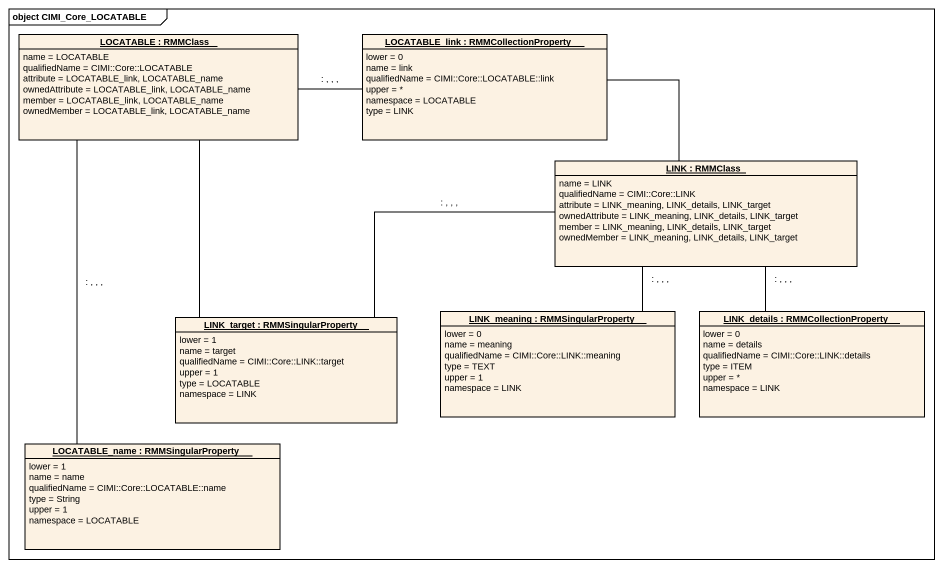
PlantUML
@startuml
mainframe object CIMI_Core_LOCATABLE
hide circle
hide empty members
object "LOCATABLE : RMMClass" as LOCATABLE {
  name = LOCATABLE
  qualifiedName = CIMI::Core::LOCATABLE
  attribute = LOCATABLE_link, LOCATABLE_name
  ownedAttribute = LOCATABLE_link, LOCATABLE_name
  member = LOCATABLE_link, LOCATABLE_name
  ownedMember = LOCATABLE_link, LOCATABLE_name
}
object "LOCATABLE_link : RMMCollectionProperty" as LOCATABLE_link {
  lower = 0
  name = link
  qualifiedName = CIMI::Core::LOCATABLE::link
  upper = *
  namespace = LOCATABLE
  type = LINK
}
object "LINK : RMMClass" as LINK {
  name = LINK
  qualifiedName = CIMI::Core::LINK
  attribute = LINK_meaning, LINK_details, LINK_target
  ownedAttribute = LINK_meaning, LINK_details, LINK_target
  member = LINK_meaning, LINK_details, LINK_target
  ownedMember = LINK_meaning, LINK_details, LINK_target
}
object "LINK_target : RMMSingularProperty" as LINK_target {
  lower = 1
  name = target
  qualifiedName = CIMI::Core::LINK::target
  upper = 1
  type = LOCATABLE
  namespace = LINK
}
object "LINK_meaning : RMMSingularProperty" as LINK_meaning {
  lower = 0
  name = meaning
  qualifiedName = CIMI::Core::LINK::meaning
  type = TEXT
  upper = 1
  namespace = LINK
}
object "LINK_details : RMMCollectionProperty" as LINK_details {
  lower = 0
  name = details
  qualifiedName = CIMI::Core::LINK::details
  type = ITEM
  upper = *
  namespace = LINK
}
object "LOCATABLE_name : RMMSingularProperty" as LOCATABLE_name {
  lower = 1
  name = name
  qualifiedName = CIMI::Core::LOCATABLE::name
  type = String
  upper = 1
  namespace = LOCATABLE
}
LOCATABLE -right- LOCATABLE_link : : , , ,
LOCATABLE -- LOCATABLE_name : : , , ,
LOCATABLE_link -right- LINK
LINK -left- LINK_target : : , , ,
LINK -- LINK_meaning : : , , ,
LINK -- LINK_details : : , , ,
LINK_target -up- LOCATABLE
@enduml
